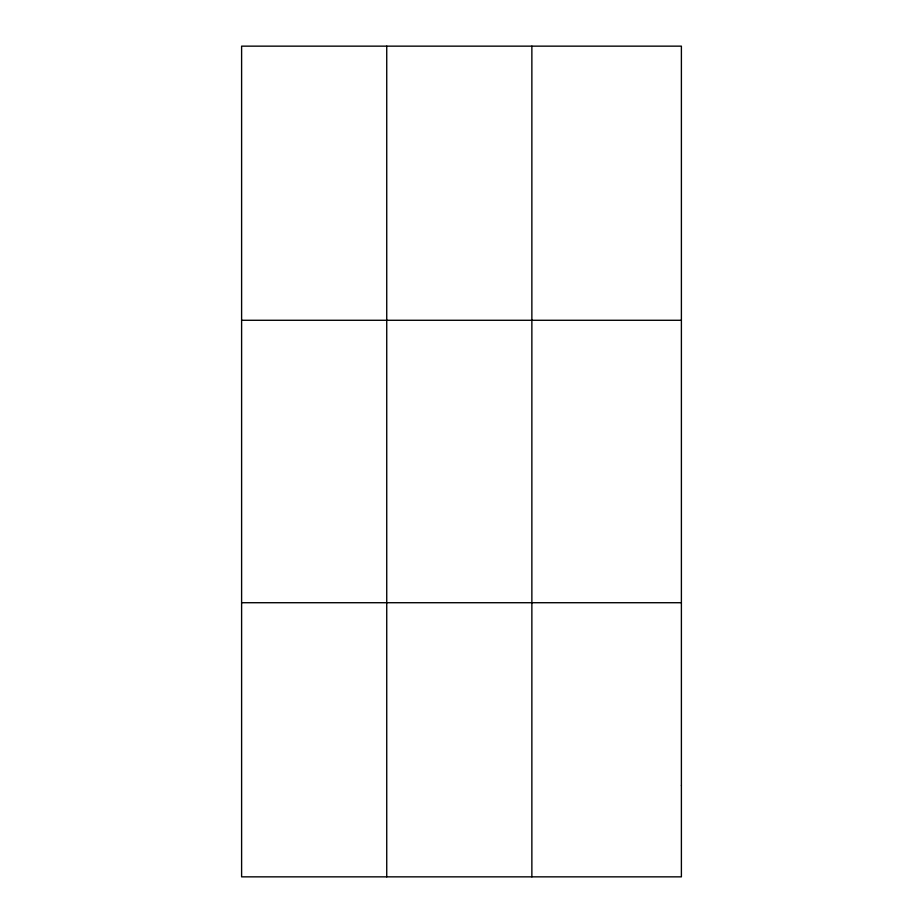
<?xml version="1.0" encoding="UTF-8"?>
<svg xmlns="http://www.w3.org/2000/svg" width="923" height="923" viewBox="0 0 923 923"><rect width="100%" height="100%" fill="white"/><g stroke="black" fill="none" stroke-linecap="round" stroke-linejoin="round"><path stroke-width="1.38" d="M386.737 46.15L386.737 876.85M531.867 46.15L531.867 876.85M241.607 320.281L681.393 320.281M241.607 602.719L681.393 602.719M681.393 785.473L681.393 876.85L241.607 876.85L241.607 46.15L681.393 46.15L681.393 785.473"/></g></svg>
